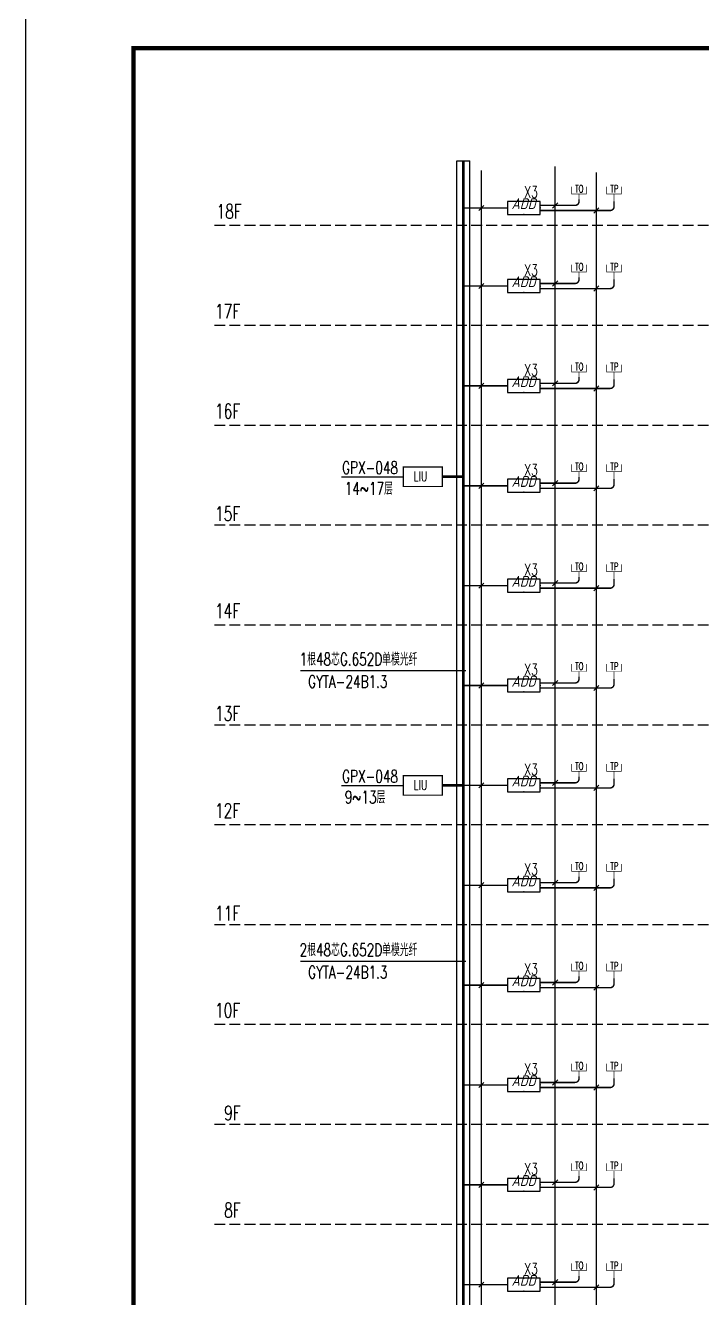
# Model space of a CAD drawing. Extents: x 115549 to 768939, y -502199 to 402497.
# Drawn here: x 181745 to 197429, y -226157 to -196678 of the extents above; entities that cross this region are included whole.
import ezdxf
from ezdxf.enums import TextEntityAlignment as Align

# ---------------------------------------------------------------- set-up
doc = ezdxf.new("R2010")
doc.units = 0
doc.header["$LTSCALE"] = 1000
doc.header["$MEASUREMENT"] = 0
doc.linetypes.add('DASH', pattern=[0.35, 0.25, -0.1])
for name, color, linetype in [('AXIS', 3, 'Continuous'), ('E-TEXT-PLAN-DER', 7, 'Continuous'), ('EQUIP-通讯', 3, 'Continuous'), ('PUB_SYMB', 3, 'Continuous'), ('PUB_TITLE', 4, 'Continuous'), ('SYST', 7, 'Continuous'), ('T-CABL-R', 7, 'Continuous'), ('T-CABL-v', 7, 'Continuous'), ('T-EQUP-COMM', 4, 'Continuous'), ('T-EQUP-DIM', 7, 'Continuous')]:
    doc.layers.add(name, color=color, linetype=linetype)
doc.layers.add('WALL', color=150, linetype='Continuous', lineweight=30)
doc.styles.add('-GBHZFSSIMPLEX', font='SIMPLEX', dxfattribs={"width": 0.7, "bigfont": 'GBHZFS'})
doc.styles.add('_GBHZFS', font='simplex.shx', dxfattribs={"width": 0.7, "bigfont": 'GBHZFS.shx'})
doc.styles.add('_TEL_DIM', font='SIMPLEX', dxfattribs={"width": 0.8, "height": 3.5, "bigfont": 'HZTXT'})
doc.styles.add('IDQSTYLE', font='hnsjy-07.shx', dxfattribs={"width": 0.8, "bigfont": 'hnsjy-hz.shx'})
doc.styles.add('霍', font='GBEITC', dxfattribs={"bigfont": 'HZTXT'})

# ---------------------------------------------------------------- blocks, each defined once
blk = doc.blocks.new('HC001436')
at = {"color": 0, "linetype": 'Continuous', "const_width": 0.32}
blk.add_lwpolyline([(-5, 2.5), (5, 2.5), (5, -2.5), (-5, -2.5)], close=True, dxfattribs=at)
at = {"color": 0, "style": 'IDQSTYLE', "width": 0.7}
blk.add_attdef('LIU', (-2.36, -1.14), '', height=2.5, dxfattribs=at)
at = {"layer": 'E-TEXT-PLAN-DER', "color": 0, "style": 'IDQSTYLE', "width": 0.7}
blk.add_attdef('PSFHATT', (7, -2.5), '', height=2.5, dxfattribs=at)
blk = doc.blocks.new('HC001583')
at = {"color": 0, "linetype": 'Continuous', "const_width": 0.2}
for points in [[(-2.5, 5), (-2.5, 2.5), (2.5, 2.5), (2.5, 5)], [(0, 2.5), (0, 0)]]:
    blk.add_lwpolyline(points, dxfattribs=at)
at = {"color": 0, "style": 'IDQSTYLE', "width": 0.7}
blk.add_attdef('TO', (-1.32, 3.03), '', height=2.5, dxfattribs=at)
at = {"layer": 'E-TEXT-PLAN-DER', "color": 0, "style": 'IDQSTYLE', "width": 0.7}
blk.add_attdef('PSFHATT', (4.5, 0), '', height=2.5, dxfattribs=at)
blk = doc.blocks.new('HC000923')
at = {"color": 0, "linetype": 'Continuous', "const_width": 0.2}
for points in [[(-2.5, 5), (-2.5, 2.5), (2.5, 2.5), (2.5, 5)], [(0, 2.5), (0, 0)]]:
    blk.add_lwpolyline(points, dxfattribs=at)
at = {"color": 0, "style": 'IDQSTYLE', "width": 0.7}
blk.add_attdef('TP', (-1.28, 3.03), '', height=2.5, dxfattribs=at)
at = {"layer": 'E-TEXT-PLAN-DER', "color": 0, "style": 'IDQSTYLE', "width": 0.7}
blk.add_attdef('PSFHATT', (4.5, 0), '', height=2.5, dxfattribs=at)
blk = doc.blocks.new('$equip$00003080')
for p, q in [((-0.75, 0.3), (-0.75, -0.3)), ((0.75, 0.3), (-0.75, 0.3)), ((0.75, -0.3), (0.75, 0.3)), ((-0.75, -0.3), (0.75, -0.3))]:
    blk.add_line(p, q)
at = {"const_width": 0.04}
blk.add_lwpolyline([(-0.75, 0.3), (-0.75, -0.3), (0.75, -0.3), (0.75, 0.3), (-0.75, 0.3), (-0.75, -0.3)], dxfattribs=at)
for p in [(-0.75, 0), (0, 0.3), (0.75, 0), (0, -0.3)]:
    blk.add_point(p)
at = {"color": 7, "style": '_TEL_DIM'}
blk.add_attdef('$TEXT$', text='', height=0.4, dxfattribs=at).set_placement((-0.012, 0.024), align=Align.MIDDLE_CENTER)
at = {"color": 7, "style": '_TEL_DIM', "flags": 1}
for tag in ['A', 'REMARK']:
    blk.add_attdef(tag, text='', height=0.00002, dxfattribs=at).set_placement((0, 0), align=Align.MIDDLE_CENTER)

msp = doc.modelspace()

# ---------------------------------------------------------------- linework, layer by layer
at = {"layer": 'PUB_SYMB'}
for p, q in [((189066.3, -207126.9), (190513.4, -207126.9)), ((188117, -211614.3), (191943.8, -211614.3)), ((189066.3, -214274.2), (190513.4, -214274.2)), ((188117, -218344.4), (191943.8, -218344.4))]:
    msp.add_line(p, q, dxfattribs=at)
at = {"layer": 'PUB_TITLE'}
msp.add_lwpolyline([(181745.2, -255602.5), (265845.2, -255602.5), (265845.2, -196202.5), (181745.2, -196202.5)], close=True, dxfattribs=at)
at = {"layer": 'PUB_TITLE', "const_width": 100}
msp.add_lwpolyline([(184245.2, -254602.5), (264845.2, -254602.5), (264845.2, -197202.5), (184245.2, -197202.5)], close=True, dxfattribs=at)
at = {"layer": 'T-CABL-R', "color": 3, "linetype": 'Continuous'}
for p, q in [((191734.3, -244268.3), (191734.3, -199812.9)), ((191734.3, -199812.9), (192040.5, -199812.9)), ((192040.5, -244268.3), (192040.5, -199812.9))]:
    msp.add_line(p, q, dxfattribs=at)
at = {"layer": 'T-CABL-R', "color": 3}
for p, q in [((192305.4, -242374.5), (192305.4, -200037.2)), ((194013.8, -241322.9), (194013.8, -199939.6)), ((194969.8, -240494.2), (194969.8, -200080.5))]:
    msp.add_line(p, q, dxfattribs=at)
at = {"layer": 'T-CABL-R', "color": 3, "linetype": 'Continuous', "const_width": 61.2}
for points in [[(191887.4, -199812.9), (191887.4, -244268.3)], [(191402.9, -207126.9), (191887.4, -207126.9)], [(191402.9, -214274.2), (191887.4, -214274.2)]]:
    msp.add_lwpolyline(points, dxfattribs=at)
at = {"layer": 'T-CABL-v', "color": 3, "linetype": 'Continuous', "const_width": 34}
for points in [[(194567.5, -200701.4), (194567.5, -200754, -0.4142136), (194476.8, -200844.8)], [(195379.9, -200749.4), (195379.9, -200872.2, -0.4142136), (195289.2, -200962.9)], [(194567.5, -202508.8), (194567.5, -202561.4, -0.4142136), (194476.8, -202652.1)], [(195379.9, -202556.7), (195379.9, -202679.5, -0.4142136), (195289.2, -202770.2)], [(194567.5, -204821.4), (194567.5, -204874, -0.4142136), (194476.8, -204964.7)], [(195379.9, -204869.3), (195379.9, -204992.1, -0.4142136), (195289.2, -205082.8)], [(194567.5, -207134), (194567.5, -207186.6, -0.4142136), (194476.8, -207277.3)], [(195379.9, -207181.9), (195379.9, -207304.7, -0.4142136), (195289.2, -207395.4)], [(194567.5, -209446.6), (194567.5, -209499.2, -0.4142136), (194476.8, -209589.9)], [(195379.9, -209494.5), (195379.9, -209617.3, -0.4142136), (195289.2, -209708)], [(194567.5, -211759.2), (194567.5, -211811.8, -0.4142136), (194476.8, -211902.5)], [(195379.9, -211807.1), (195379.9, -211929.9, -0.4142136), (195289.2, -212020.6)], [(194567.5, -214071.8), (194567.5, -214124.4, -0.4142136), (194476.8, -214215.1)], [(195379.9, -214119.7), (195379.9, -214242.5, -0.4142136), (195289.2, -214333.2)], [(194567.5, -216384.4), (194567.5, -216437, -0.4142136), (194476.8, -216527.7)], [(195379.9, -216432.3), (195379.9, -216555.1, -0.4142136), (195289.2, -216645.8)], [(194567.5, -218697), (194567.5, -218749.6, -0.4142136), (194476.8, -218840.3)], [(195379.9, -218744.9), (195379.9, -218867.7, -0.4142136), (195289.2, -218958.5)], [(194567.5, -221009.6), (194567.5, -221062.2, -0.4142136), (194476.8, -221152.9)], [(195379.9, -221057.5), (195379.9, -221180.3, -0.4142136), (195289.2, -221271.1)], [(194567.5, -223322.2), (194567.5, -223374.8, -0.4142136), (194476.8, -223465.5)], [(195379.9, -223370.1), (195379.9, -223492.9, -0.4142136), (195289.2, -223583.7)], [(194567.5, -225634.8), (194567.5, -225687.4, -0.4142136), (194476.8, -225778.1)], [(195379.9, -225682.8), (195379.9, -225805.5, -0.4142136), (195289.2, -225896.3)]]:
    msp.add_lwpolyline(points, format="xyb", dxfattribs=at)
for points in [[(191887.4, -200903.8), (192914.3, -200903.8)], [(194476.8, -200844.8), (193664.3, -200844.8)], [(195289.2, -200962.9), (193664.3, -200962.9)], [(191887.4, -202711.2), (192914.3, -202711.2)], [(194476.8, -202652.1), (193664.3, -202652.1)], [(195289.2, -202770.2), (193664.3, -202770.2)], [(191887.4, -205023.8), (192914.3, -205023.8)], [(194476.8, -204964.7), (193664.3, -204964.7)], [(195289.2, -205082.8), (193664.3, -205082.8)], [(191887.4, -207336.4), (192914.3, -207336.4)], [(194476.8, -207277.3), (193664.3, -207277.3)], [(195289.2, -207395.4), (193664.3, -207395.4)], [(194476.8, -209589.9), (193664.3, -209589.9)], [(191887.4, -209649), (192914.3, -209649)], [(195289.2, -209708), (193664.3, -209708)], [(191887.4, -211961.6), (192914.3, -211961.6)], [(194476.8, -211902.5), (193664.3, -211902.5)], [(195289.2, -212020.6), (193664.3, -212020.6)], [(191887.4, -214274.2), (192914.3, -214274.2)], [(194476.8, -214215.1), (193664.3, -214215.1)], [(195289.2, -214333.2), (193664.3, -214333.2)], [(191887.4, -216586.8), (192914.3, -216586.8)], [(194476.8, -216527.7), (193664.3, -216527.7)], [(195289.2, -216645.8), (193664.3, -216645.8)], [(191887.4, -218899.4), (192914.3, -218899.4)], [(194476.8, -218840.3), (193664.3, -218840.3)], [(195289.2, -218958.5), (193664.3, -218958.5)], [(191887.4, -221212), (192914.3, -221212)], [(194476.8, -221152.9), (193664.3, -221152.9)], [(195289.2, -221271.1), (193664.3, -221271.1)], [(194476.8, -223465.5), (193664.3, -223465.5)], [(191887.4, -223524.6), (192914.3, -223524.6)], [(195289.2, -223583.7), (193664.3, -223583.7)], [(194476.8, -225778.1), (193664.3, -225778.1)], [(191887.4, -225837.2), (192914.3, -225837.2)], [(195289.2, -225896.3), (193664.3, -225896.3)]]:
    msp.add_lwpolyline(points, dxfattribs=at)
at = {"layer": 'T-EQUP-DIM', "color": 3}
for p, q in [((192365.6, -200843.7), (192245.3, -200964)), ((194073.9, -200784.6), (193953.6, -200904.9)), ((195029.9, -200902.8), (194909.7, -201023)), ((192365.6, -202651), (192245.3, -202771.3)), ((194073.9, -202592), (193953.6, -202712.2)), ((195029.9, -202710.1), (194909.7, -202830.4)), ((192365.6, -204963.6), (192245.3, -205083.9)), ((194073.9, -204904.6), (193953.6, -205024.8)), ((195029.9, -205022.7), (194909.7, -205143)), ((194073.9, -207217.2), (193953.6, -207337.4)), ((192365.6, -207276.2), (192245.3, -207396.5)), ((195029.9, -207335.3), (194909.7, -207455.6)), ((192365.6, -209588.8), (192245.3, -209709.1)), ((194073.9, -209529.8), (193953.6, -209650.1)), ((195029.9, -209647.9), (194909.7, -209768.2)), ((192365.6, -211901.4), (192245.3, -212021.7)), ((194073.9, -211842.4), (193953.6, -211962.7)), ((195029.9, -211960.5), (194909.7, -212080.8)), ((192365.6, -214214), (192245.3, -214334.3)), ((194073.9, -214155), (193953.6, -214275.3)), ((195029.9, -214273.1), (194909.7, -214393.4)), ((192365.6, -216526.6), (192245.3, -216646.9)), ((194073.9, -216467.6), (193953.6, -216587.9)), ((195029.9, -216585.7), (194909.7, -216706)), ((192365.6, -218839.3), (192245.3, -218959.5)), ((194073.9, -218780.2), (193953.6, -218900.5)), ((195029.9, -218898.3), (194909.7, -219018.6)), ((194073.9, -221092.8), (193953.6, -221213.1)), ((192365.6, -221151.9), (192245.3, -221272.1)), ((195029.9, -221210.9), (194909.7, -221331.2)), ((194073.9, -223405.4), (193953.6, -223525.7)), ((192365.6, -223464.5), (192245.3, -223584.7)), ((195029.9, -223523.5), (194909.7, -223643.8)), ((192365.6, -225777.1), (192245.3, -225897.3)), ((194073.9, -225718), (193953.6, -225838.3)), ((195029.9, -225836.1), (194909.7, -225956.4))]:
    msp.add_line(p, q, dxfattribs=at)
at = {"layer": 'WALL', "color": 8, "linetype": 'DASH'}
for p, q in [((215771, -201313.3), (186097.5, -201313.3)), ((215771, -203625.9), (186097.5, -203625.9)), ((215771, -205938.5), (186097.5, -205938.5)), ((215771, -208251.1), (186097.5, -208251.1)), ((215771, -210563.7), (186097.5, -210563.7)), ((215771, -212876.3), (186097.5, -212876.3)), ((215771, -215188.9), (186097.5, -215188.9)), ((215771, -217501.5), (186097.5, -217501.5)), ((215771, -219814.2), (186097.5, -219814.2)), ((215771, -222126.8), (186097.5, -222126.8)), ((215771, -224439.4), (186097.5, -224439.4))]:
    msp.add_line(p, q, dxfattribs=at)

# ---------------------------------------------------------------- block references
at = {"layer": 'EQUIP-通讯'}
ref = msp.add_blockref('$equip$00003080', (193289.3, -200903.8), dxfattribs=dict(at, xscale=500, yscale=500, zscale=500))
ref.add_attrib('$TEXT$', 'ADD', dxfattribs={"layer": '0', "color": 7, "height": 250, "style": '霍'}).set_placement((193283.1, -201004), align=Align.BOTTOM_CENTER)
ref = msp.add_blockref('$equip$00003080', (193289.3, -202711.2), dxfattribs=dict(at, xscale=500, yscale=500, zscale=500))
ref.add_attrib('$TEXT$', 'ADD', dxfattribs={"layer": '0', "color": 7, "height": 250, "style": '霍'}).set_placement((193283.1, -202811.3), align=Align.BOTTOM_CENTER)
ref = msp.add_blockref('$equip$00003080', (193289.3, -205023.8), dxfattribs=dict(at, xscale=500, yscale=500, zscale=500))
ref.add_attrib('$TEXT$', 'ADD', dxfattribs={"layer": '0', "color": 7, "height": 250, "style": '霍'}).set_placement((193283.1, -205123.9), align=Align.BOTTOM_CENTER)
ref = msp.add_blockref('$equip$00003080', (193289.3, -207336.4), dxfattribs=dict(at, xscale=500, yscale=500, zscale=500))
ref.add_attrib('$TEXT$', 'ADD', dxfattribs={"layer": '0', "color": 7, "height": 250, "style": '霍'}).set_placement((193283.1, -207436.5), align=Align.BOTTOM_CENTER)
ref = msp.add_blockref('$equip$00003080', (193289.3, -209649), dxfattribs=dict(at, xscale=500, yscale=500, zscale=500))
ref.add_attrib('$TEXT$', 'ADD', dxfattribs={"layer": '0', "color": 7, "height": 250, "style": '霍'}).set_placement((193283.1, -209749.1), align=Align.BOTTOM_CENTER)
ref = msp.add_blockref('$equip$00003080', (193289.3, -211961.6), dxfattribs=dict(at, xscale=500, yscale=500, zscale=500))
ref.add_attrib('$TEXT$', 'ADD', dxfattribs={"layer": '0', "color": 7, "height": 250, "style": '霍'}).set_placement((193283.1, -212061.7), align=Align.BOTTOM_CENTER)
ref = msp.add_blockref('$equip$00003080', (193289.3, -214274.2), dxfattribs=dict(at, xscale=500, yscale=500, zscale=500))
ref.add_attrib('$TEXT$', 'ADD', dxfattribs={"layer": '0', "color": 7, "height": 250, "style": '霍'}).set_placement((193283.1, -214374.3), align=Align.BOTTOM_CENTER)
ref = msp.add_blockref('$equip$00003080', (193289.3, -216586.8), dxfattribs=dict(at, xscale=500, yscale=500, zscale=500))
ref.add_attrib('$TEXT$', 'ADD', dxfattribs={"layer": '0', "color": 7, "height": 250, "style": '霍'}).set_placement((193283.1, -216686.9), align=Align.BOTTOM_CENTER)
ref = msp.add_blockref('$equip$00003080', (193289.3, -218899.4), dxfattribs=dict(at, xscale=500, yscale=500, zscale=500))
ref.add_attrib('$TEXT$', 'ADD', dxfattribs={"layer": '0', "color": 7, "height": 250, "style": '霍'}).set_placement((193283.1, -218999.5), align=Align.BOTTOM_CENTER)
ref = msp.add_blockref('$equip$00003080', (193289.3, -221212), dxfattribs=dict(at, xscale=500, yscale=500, zscale=500))
ref.add_attrib('$TEXT$', 'ADD', dxfattribs={"layer": '0', "color": 7, "height": 250, "style": '霍'}).set_placement((193283.1, -221312.1), align=Align.BOTTOM_CENTER)
ref = msp.add_blockref('$equip$00003080', (193289.3, -223524.6), dxfattribs=dict(at, xscale=500, yscale=500, zscale=500))
ref.add_attrib('$TEXT$', 'ADD', dxfattribs={"layer": '0', "color": 7, "height": 250, "style": '霍'}).set_placement((193283.1, -223624.7), align=Align.BOTTOM_CENTER)
ref = msp.add_blockref('$equip$00003080', (193289.3, -225837.2), dxfattribs=dict(at, xscale=500, yscale=500, zscale=500))
ref.add_attrib('$TEXT$', 'ADD', dxfattribs={"layer": '0', "color": 7, "height": 250, "style": '霍'}).set_placement((193283.1, -225937.3), align=Align.BOTTOM_CENTER)
at = {"layer": 'T-EQUP-COMM', "color": 3}
ref = msp.add_blockref('HC001583', (194567.5, -200749.4), dxfattribs=dict(at, xscale=68.04000000655651, yscale=68.04000000655651, zscale=68.04000000655651))
ref.add_attrib('TO', 'TO', (194477.7, -200543.6), dxfattribs={"color": 0, "height": 170.1, "style": '-GBHZFSSIMPLEX', "width": 0.7})
ref = msp.add_blockref('HC000923', (195379.9, -200749.4), dxfattribs=dict(at, xscale=68.04000000655651, yscale=68.04000000655651, zscale=68.04000000655651))
ref.add_attrib('TP', 'TP', (195293, -200543.6), dxfattribs={"color": 0, "height": 170.1, "style": '-GBHZFSSIMPLEX', "width": 0.7})
ref = msp.add_blockref('HC001583', (194567.5, -202556.7), dxfattribs=dict(at, xscale=68.04000000655651, yscale=68.04000000655651, zscale=68.04000000655651))
ref.add_attrib('TO', 'TO', (194477.7, -202350.9), dxfattribs={"color": 0, "height": 170.1, "style": '-GBHZFSSIMPLEX', "width": 0.7})
ref = msp.add_blockref('HC000923', (195379.9, -202556.7), dxfattribs=dict(at, xscale=68.04000000655651, yscale=68.04000000655651, zscale=68.04000000655651))
ref.add_attrib('TP', 'TP', (195293, -202350.9), dxfattribs={"color": 0, "height": 170.1, "style": '-GBHZFSSIMPLEX', "width": 0.7})
ref = msp.add_blockref('HC001583', (194567.5, -204869.3), dxfattribs=dict(at, xscale=68.04000000655651, yscale=68.04000000655651, zscale=68.04000000655651))
ref.add_attrib('TO', 'TO', (194477.7, -204663.5), dxfattribs={"color": 0, "height": 170.1, "style": '-GBHZFSSIMPLEX', "width": 0.7})
ref = msp.add_blockref('HC000923', (195379.9, -204869.3), dxfattribs=dict(at, xscale=68.04000000655651, yscale=68.04000000655651, zscale=68.04000000655651))
ref.add_attrib('TP', 'TP', (195293, -204663.5), dxfattribs={"color": 0, "height": 170.1, "style": '-GBHZFSSIMPLEX', "width": 0.7})
at = {"layer": 'T-EQUP-COMM', "color": 4}
ref = msp.add_blockref('HC001436', (190949.3, -207126.9), dxfattribs=dict(at, xscale=90.72000000020489, yscale=90.72000000020489, zscale=90.72000000020489))
ref.add_attrib('LIU', 'LIU', (190735.7, -207230.1), dxfattribs={"color": 0, "height": 226.8, "style": '-GBHZFSSIMPLEX', "width": 0.7})
at = {"layer": 'T-EQUP-COMM', "color": 3}
ref = msp.add_blockref('HC001583', (194567.5, -207181.9), dxfattribs=dict(at, xscale=68.04000000655651, yscale=68.04000000655651, zscale=68.04000000655651))
ref.add_attrib('TO', 'TO', (194477.7, -206976.1), dxfattribs={"color": 0, "height": 170.1, "style": '-GBHZFSSIMPLEX', "width": 0.7})
ref = msp.add_blockref('HC000923', (195379.9, -207181.9), dxfattribs=dict(at, xscale=68.04000000655651, yscale=68.04000000655651, zscale=68.04000000655651))
ref.add_attrib('TP', 'TP', (195293, -206976.1), dxfattribs={"color": 0, "height": 170.1, "style": '-GBHZFSSIMPLEX', "width": 0.7})
ref = msp.add_blockref('HC001583', (194567.5, -209494.5), dxfattribs=dict(at, xscale=68.04000000655651, yscale=68.04000000655651, zscale=68.04000000655651))
ref.add_attrib('TO', 'TO', (194477.7, -209288.7), dxfattribs={"color": 0, "height": 170.1, "style": '-GBHZFSSIMPLEX', "width": 0.7})
ref = msp.add_blockref('HC000923', (195379.9, -209494.5), dxfattribs=dict(at, xscale=68.04000000655651, yscale=68.04000000655651, zscale=68.04000000655651))
ref.add_attrib('TP', 'TP', (195293, -209288.7), dxfattribs={"color": 0, "height": 170.1, "style": '-GBHZFSSIMPLEX', "width": 0.7})
ref = msp.add_blockref('HC001583', (194567.5, -211807.1), dxfattribs=dict(at, xscale=68.04000000655651, yscale=68.04000000655651, zscale=68.04000000655651))
ref.add_attrib('TO', 'TO', (194477.7, -211601.3), dxfattribs={"color": 0, "height": 170.1, "style": '-GBHZFSSIMPLEX', "width": 0.7})
ref = msp.add_blockref('HC000923', (195379.9, -211807.1), dxfattribs=dict(at, xscale=68.04000000655651, yscale=68.04000000655651, zscale=68.04000000655651))
ref.add_attrib('TP', 'TP', (195293, -211601.3), dxfattribs={"color": 0, "height": 170.1, "style": '-GBHZFSSIMPLEX', "width": 0.7})
ref = msp.add_blockref('HC001583', (194567.5, -214119.7), dxfattribs=dict(at, xscale=68.04000000655651, yscale=68.04000000655651, zscale=68.04000000655651))
ref.add_attrib('TO', 'TO', (194477.7, -213913.9), dxfattribs={"color": 0, "height": 170.1, "style": '-GBHZFSSIMPLEX', "width": 0.7})
ref = msp.add_blockref('HC000923', (195379.9, -214119.7), dxfattribs=dict(at, xscale=68.04000000655651, yscale=68.04000000655651, zscale=68.04000000655651))
ref.add_attrib('TP', 'TP', (195293, -213913.9), dxfattribs={"color": 0, "height": 170.1, "style": '-GBHZFSSIMPLEX', "width": 0.7})
at = {"layer": 'T-EQUP-COMM', "color": 4}
ref = msp.add_blockref('HC001436', (190949.3, -214274.2), dxfattribs=dict(at, xscale=90.72000000020489, yscale=90.72000000020489, zscale=90.72000000020489))
ref.add_attrib('LIU', 'LIU', (190735.7, -214377.4), dxfattribs={"color": 0, "height": 226.8, "style": '-GBHZFSSIMPLEX', "width": 0.7})
at = {"layer": 'T-EQUP-COMM', "color": 3}
ref = msp.add_blockref('HC001583', (194567.5, -216432.3), dxfattribs=dict(at, xscale=68.04000000655651, yscale=68.04000000655651, zscale=68.04000000655651))
ref.add_attrib('TO', 'TO', (194477.7, -216226.5), dxfattribs={"color": 0, "height": 170.1, "style": '-GBHZFSSIMPLEX', "width": 0.7})
ref = msp.add_blockref('HC000923', (195379.9, -216432.3), dxfattribs=dict(at, xscale=68.04000000655651, yscale=68.04000000655651, zscale=68.04000000655651))
ref.add_attrib('TP', 'TP', (195293, -216226.5), dxfattribs={"color": 0, "height": 170.1, "style": '-GBHZFSSIMPLEX', "width": 0.7})
ref = msp.add_blockref('HC001583', (194567.5, -218744.9), dxfattribs=dict(at, xscale=68.04000000655651, yscale=68.04000000655651, zscale=68.04000000655651))
ref.add_attrib('TO', 'TO', (194477.7, -218539.1), dxfattribs={"color": 0, "height": 170.1, "style": '-GBHZFSSIMPLEX', "width": 0.7})
ref = msp.add_blockref('HC000923', (195379.9, -218744.9), dxfattribs=dict(at, xscale=68.04000000655651, yscale=68.04000000655651, zscale=68.04000000655651))
ref.add_attrib('TP', 'TP', (195293, -218539.1), dxfattribs={"color": 0, "height": 170.1, "style": '-GBHZFSSIMPLEX', "width": 0.7})
ref = msp.add_blockref('HC001583', (194567.5, -221057.5), dxfattribs=dict(at, xscale=68.04000000655651, yscale=68.04000000655651, zscale=68.04000000655651))
ref.add_attrib('TO', 'TO', (194477.7, -220851.7), dxfattribs={"color": 0, "height": 170.1, "style": '-GBHZFSSIMPLEX', "width": 0.7})
ref = msp.add_blockref('HC000923', (195379.9, -221057.5), dxfattribs=dict(at, xscale=68.04000000655651, yscale=68.04000000655651, zscale=68.04000000655651))
ref.add_attrib('TP', 'TP', (195293, -220851.7), dxfattribs={"color": 0, "height": 170.1, "style": '-GBHZFSSIMPLEX', "width": 0.7})
ref = msp.add_blockref('HC001583', (194567.5, -223370.1), dxfattribs=dict(at, xscale=68.04000000655651, yscale=68.04000000655651, zscale=68.04000000655651))
ref.add_attrib('TO', 'TO', (194477.7, -223164.3), dxfattribs={"color": 0, "height": 170.1, "style": '-GBHZFSSIMPLEX', "width": 0.7})
ref = msp.add_blockref('HC000923', (195379.9, -223370.1), dxfattribs=dict(at, xscale=68.04000000655651, yscale=68.04000000655651, zscale=68.04000000655651))
ref.add_attrib('TP', 'TP', (195293, -223164.3), dxfattribs={"color": 0, "height": 170.1, "style": '-GBHZFSSIMPLEX', "width": 0.7})
ref = msp.add_blockref('HC001583', (194567.5, -225682.8), dxfattribs=dict(at, xscale=68.04000000655651, yscale=68.04000000655651, zscale=68.04000000655651))
ref.add_attrib('TO', 'TO', (194477.7, -225476.9), dxfattribs={"color": 0, "height": 170.1, "style": '-GBHZFSSIMPLEX', "width": 0.7})
ref = msp.add_blockref('HC000923', (195379.9, -225682.8), dxfattribs=dict(at, xscale=68.04000000655651, yscale=68.04000000655651, zscale=68.04000000655651))
ref.add_attrib('TP', 'TP', (195293, -225476.9), dxfattribs={"color": 0, "height": 170.1, "style": '-GBHZFSSIMPLEX', "width": 0.7})

# ---------------------------------------------------------------- texts
at = {"layer": 'AXIS', "color": 3, "linetype": 'Continuous', "style": '-GBHZFSSIMPLEX', "width": 0.7}
for p in [(193298.7, -200667.2), (193298.7, -202474.6), (193298.7, -204787.2), (193298.7, -207099.8), (193298.7, -209412.4), (193298.7, -211725), (193298.7, -214037.6), (193298.7, -216350.2), (193298.7, -218662.8), (193298.7, -220975.4), (193298.7, -223288), (193298.7, -225600.6)]:
    msp.add_text('X3', height=264.68, dxfattribs=at).set_placement(p)
at = {"layer": 'SYST', "style": '_GBHZFS', "width": 0.7}
for s, p in [('18F', (186171.5, -201151.1)), ('17F', (186134.5, -203463.7))]:
    msp.add_text(s, height=335.16, dxfattribs=at).set_placement(p)
at = {"layer": 'SYST', "color": 3, "linetype": 'Continuous', "style": '_GBHZFS', "width": 0.7}
for s, p in [('16F', (186134.5, -205776.3)), ('15F', (186134.5, -208151.3)), ('14F', (186134.5, -210401.5)), ('13F', (186134.5, -212776.5)), ('12F', (186134.5, -215026.7)), ('11F', (186134.5, -217401.7)), ('10F', (186134.5, -219651.9)), ('9F', (186346.2, -222026.9)), ('8F', (186346.2, -224277.2))]:
    msp.add_text(s, height=335.16, dxfattribs=at).set_placement(p)
at = {"layer": 'T-CABL-R', "color": 3, "style": '_GBHZFS', "width": 0.7}
for s, height, p in [('GPX-048', 291.61, (189080.5, -207062.7)), ('14~17层', 291.61, (189143.1, -207544.5)), ('1根48芯G.652D单模光纤', 291.607, (188095.7, -211498.9)), ('GYTA-24B1.3', 291.607, (188292.9, -212017.7)), ('GPX-048', 291.61, (189080.5, -214210)), ('9~13层', 291.61, (189143.1, -214691.8)), ('2根48芯G.652D单模光纤', 291.607, (188095.7, -218229)), ('GYTA-24B1.3', 291.607, (188292.9, -218747.8))]:
    msp.add_text(s, height=height, dxfattribs=at).set_placement(p)

doc.saveas('drawing.dxf')
